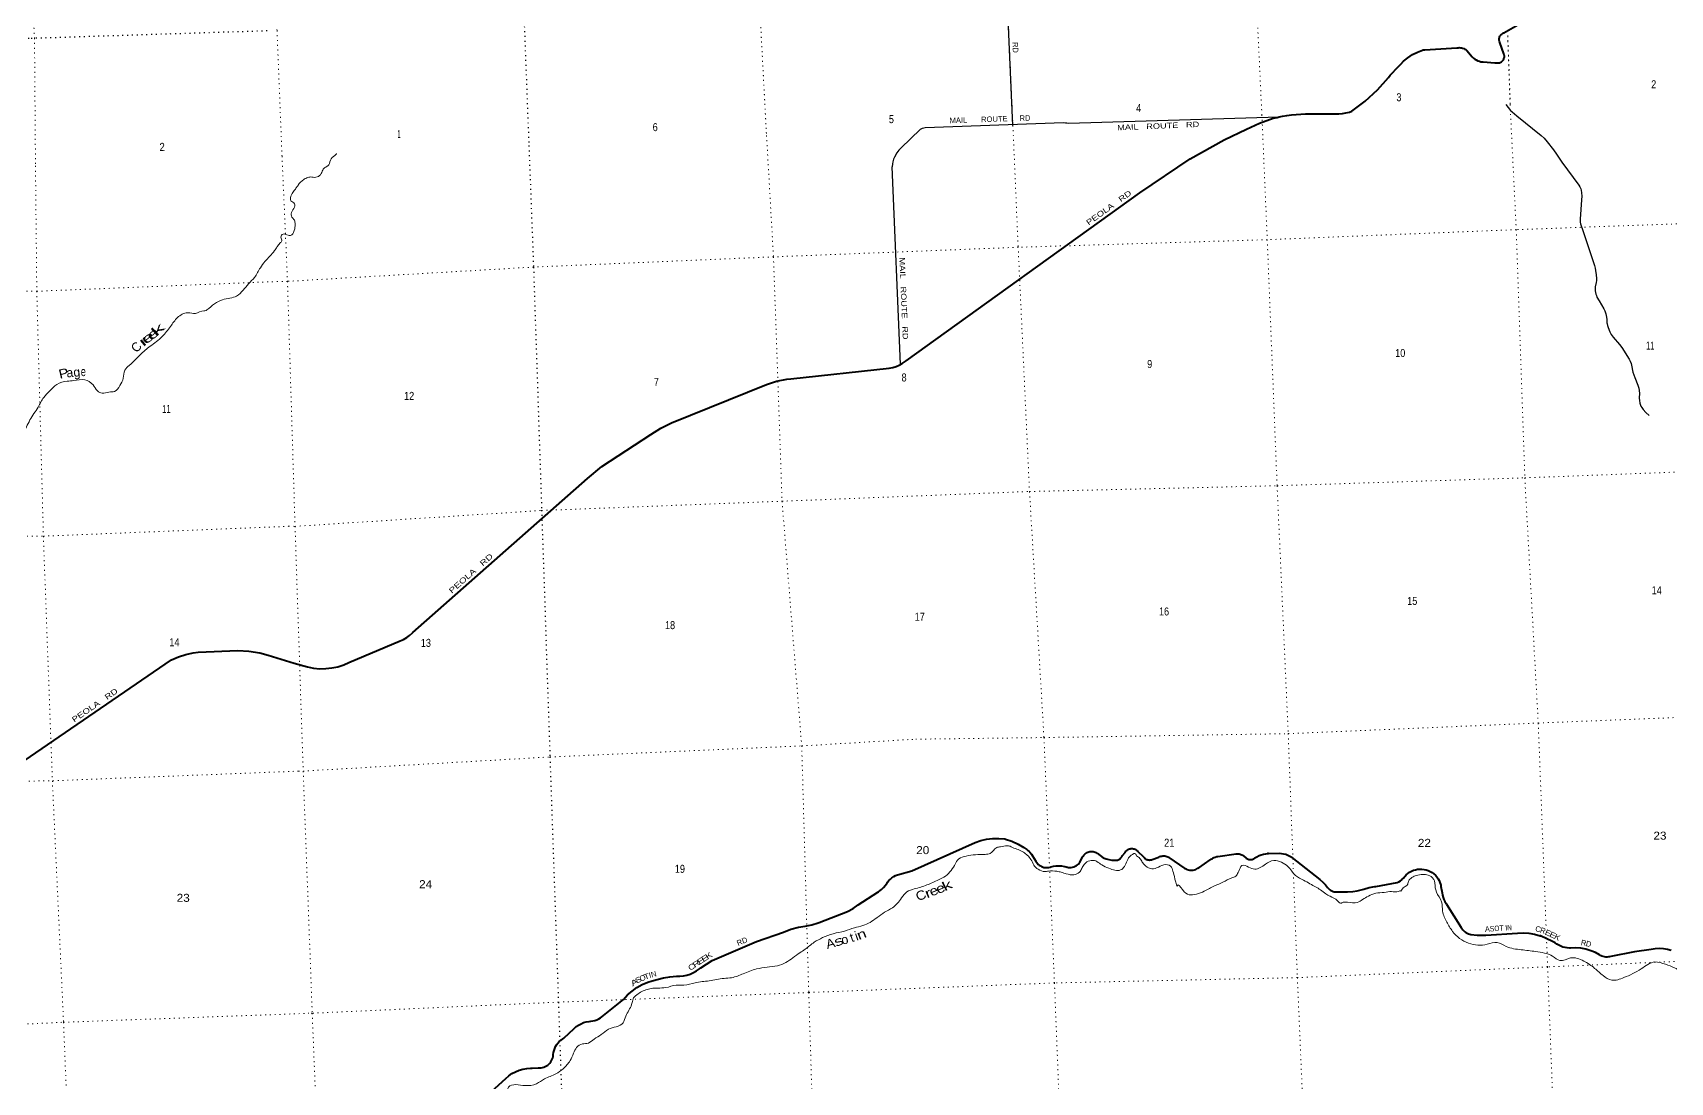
# Model space of a CAD drawing. Header units: feet. Extents: x 757852 to 1040949, y -536576 to -344549.
# Drawn here: x 943844 to 979650, y -412754 to -389807 of the extents above; entities that cross this region are included whole.
import ezdxf
from ezdxf.enums import TextEntityAlignment as Align

# ---------------------------------------------------------------- set-up
doc = ezdxf.new("R2010")
doc.units = ezdxf.units.FT
doc.header["$LTSCALE"] = 70
doc.linetypes.add('DOTTED', pattern=[1.5, 0.3, -1.2])
for name, color, linetype, lineweight in [('26', 7, 'Continuous', 40), ('29', 7, 'Continuous', 25), ('39', 7, 'Continuous', 13), ('6', 7, 'DOTTED', 25), ('7', 7, 'DOTTED', 13)]:
    doc.layers.add(name, color=color, linetype=linetype, lineweight=lineweight)
for name, color, linetype in [('27', 7, 'Continuous'), ('30', 7, 'Continuous'), ('41', 7, 'Continuous')]:
    doc.layers.add(name, color=color, linetype=linetype)

msp = doc.modelspace()

# ---------------------------------------------------------------- linework, layer by layer
at = {"layer": '26'}
for points in [[(972689.49, -391520.43), (972982.02, -391301.22), (973247.57, -391054.92), (973485.93, -390782.21), (973524.88, -390731.67), (973710.15, -390542.35), (973734.62, -390517.35), (973759.62, -390493.61), (973820.72, -390430.66), (973913.4, -390353.28), (974013.66, -390286.02), (974120.41, -390229.6), (974231.87, -390184.89), (974249.56, -390179.04), (974281.87, -390177.25), (974985.88, -390138.33), (975010.53, -390134.06), (975035.49, -390132.39), (975060.49, -390133.33), (975085.26, -390136.89), (975109.51, -390143.01), (975132.99, -390151.64), (975155.45, -390162.67), (975176.62, -390175.99), (975196.29, -390191.45), (975198.42, -390193.34), (975320.66, -390335.04), (975347.26, -390360.56), (975376.38, -390383.16), (975407.71, -390402.59), (975440.89, -390418.64), (975475.57, -390431.14), (975511.37, -390439.94), (975547.89, -390444.95), (975558.74, -390445.7), (975813.7, -390462.97), (975857.51, -390465.93), (975863.7, -390466.95), (975869.28, -390467.5), (975884.76, -390467.41), (975900.15, -390465.7), (975915.28, -390462.39), (975929.98, -390457.52), (975944.09, -390451.14), (975957.46, -390443.31), (975969.93, -390434.14), (975981.38, -390423.71), (975991.68, -390412.14), (976000.7, -390399.56), (976008.37, -390386.1), (976014.58, -390371.92), (976019.28, -390357.16), (976022.41, -390342), (976023.94, -390326.59), (976023.88, -390316.42), (976021.63, -390294.02), (976011.77, -390266.42), (975923.57, -390019.51), (975915.99, -389998.29), (975910.8, -389969.51), (975910.04, -389962.83), (975909.92, -389946.76), (975911.48, -389930.76), (975914.7, -389915.01), (975919.55, -389899.68), (975925.97, -389884.94), (975933.9, -389870.96), (975943.25, -389857.88), (975953.92, -389845.85), (975965.78, -389835), (975978.71, -389825.45), (975992.58, -389817.31), (976007.21, -389810.66), (976011.16, -389809.17), (976875.37, -389313.14)], [(949561.74, -403589.08), (949851.55, -403671.28), (949853.55, -403671.21), (949985.12, -403698.49), (950118.81, -403711.87), (950253.17, -403711.2), (950386.73, -403696.48), (950518.02, -403667.89), (950645.6, -403625.74), (950754.89, -403577.18), (951879.35, -403103.29), (951952.06, -403070.71), (952020.96, -403030.71), (952085.3, -402983.73), (952144.38, -402930.28), (952152.16, -402922.35), (955976.2, -399551.28), (956286.65, -399291.18), (957361.53, -398590.21), (957578.94, -398451.89), (957808.94, -398337.34), (959888.01, -397494.51), (960106.93, -397426.73), (960331.73, -397382.21), (960420.42, -397371.27), (962573.81, -397139.76), (962648.43, -397126.02), (962721.19, -397104.55), (962791.32, -397075.6), (962858.04, -397039.47), (962920.61, -396996.57), (962941.85, -396979.67), (968048.78, -393306.82), (969152.3, -392560.36), (969893.48, -392146.72), (970383.84, -391914.44), (970668.45, -391780.87), (970965.45, -391677.79), (971001.95, -391667.65), (971026.98, -391660.7), (971051.95, -391656.52), (971098.58, -391643.06), (971174.43, -391628.08), (971266.25, -391613.1), (971368.25, -391603.66), (971672.81, -391583.21), (972322.02, -391578.93), (972402.69, -391577.73), (972481.52, -391573.44), (972559.47, -391560.93), (972635.69, -391540.34), (972688.99, -391520.58)], [(942077.07, -407425.75), (942086.52, -407404.05), (942098.18, -407383.45), (942100.79, -407379.8), (942119.89, -407354.71), (942141.8, -407329.8), (943192.06, -406135.36), (943393.35, -405936.5), (943614.32, -405759.77), (943659.74, -405727.89), (946879.52, -403517.5), (947032.07, -403450.21), (947190.81, -403399.23), (947354.02, -403365.13), (947463.81, -403352.01), (948330.54, -403313.84), (948571.71, -403328.4), (948810.03, -403368.08), (948989.91, -403415.49), (949561.74, -403589.08)], [(956178.13, -411389.42), (956219.4, -411370.33), (956258.46, -411347.02), (956291.44, -411322.58), (956760.39, -410942.23), (956849.9, -410845.82), (956948.99, -410759.29), (957056.59, -410683.59), (957171.51, -410619.56), (957292.49, -410567.89), (957390.47, -410536.47), (957634.02, -410473.45), (957775.06, -410447.3), (957918.07, -410436.04), (957996.92, -410436.24), (958073.05, -410428.35), (958147.94, -410412.54), (958220.77, -410389), (958290.74, -410357.97), (958357.08, -410319.79), (958399.07, -410289.38), (958423.96, -410270.89), (958449.07, -410254.6), (958700.94, -410091.21), (959673.46, -409679.19), (960259.11, -409469.68), (960419.79, -409409.25), (960585.91, -409365.94), (960735.08, -409342.39), (960880.14, -409312.89), (961021.32, -409268.38), (961039.8, -409261.33), (961658.66, -409024.53), (961781.92, -408955.26), (961894.64, -408875.56), (962323.81, -408599.48), (962337.8, -408592.09), (962373.81, -408564.41), (962402.21, -408542.57), (962449.33, -408497.77), (962491.5, -408448.29), (962528.27, -408394.67), (962536.54, -408380.74), (962564.99, -408344.92), (962597.03, -408312.27), (962632.31, -408283.14), (962670.43, -408257.87), (962710.99, -408236.71), (962753.54, -408219.92), (963064.41, -408129.06), (964447.83, -407511.67), (964572.91, -407468.88), (964701.77, -407439.39), (964833.01, -407423.54), (964965.19, -407421.5), (965096.86, -407433.28), (965114.6, -407435.94), (965254.92, -407483.94), (965389.45, -407546.35), (965516.73, -407622.48), (965578.92, -407667.77), (965603.88, -407685.95), (965628.92, -407709.98), (965645.16, -407725.57), (965682.03, -407769.24), (965704.49, -407801.17), (965780.58, -407923.46), (965813.35, -407969.98), (965816.13, -407973.46), (965832.42, -407990.43), (965853.65, -408008.35), (965876.63, -408023.95), (965901.12, -408037.06), (965926.85, -408047.54), (965953.53, -408055.27), (965980.87, -408060.17), (966008.57, -408062.19), (966036.34, -408061.3), (966063.85, -408057.51), (966090.83, -408050.86), (966105.16, -408046.08), (966163.33, -408031.69), (966222.67, -408023.46), (966282.56, -408021.48), (966342.32, -408025.77), (966401.31, -408036.28), (966413.89, -408039.66)], [(966413.89, -408039.66), (966438.24, -408046.21), (966463.89, -408052.63), (966466.99, -408053.4), (966495.66, -408057.45), (966524.59, -408058.48), (966553.48, -408056.47), (966582, -408051.46), (966609.83, -408043.49), (966636.69, -408032.66), (966662.26, -408019.08), (966686.27, -408002.91), (966708.46, -407984.31), (966728.59, -407963.49), (966742.42, -407946.25), (966799.42, -407828.95), (966810.82, -407809.01), (966824.24, -407790.37), (966839.53, -407773.24), (966856.54, -407757.8), (966875.06, -407744.22), (966894.9, -407732.65), (966915.84, -407723.21), (966937.65, -407716.02), (966960.1, -407711.15), (966982.93, -407708.65), (967005.89, -407708.55), (967028.75, -407710.86), (967051.23, -407715.53), (967073.1, -407722.54), (967094.13, -407731.79), (967114.07, -407743.19), (967115.29, -407743.98), (967252, -407844.94), (967312.89, -407868.63), (967375.92, -407885.82), (967440.41, -407896.33), (967505.64, -407900.05), (967513.28, -407900.04), (967529.09, -407900.59), (967544.88, -407899.48), (967560.46, -407896.73), (967575.67, -407892.37), (967590.34, -407886.44), (967604.3, -407879.01), (967617.42, -407870.17), (967629.54, -407860), (967639.22, -407849.97), (967655.42, -407827.67), (967675.62, -407799.97), (967728.33, -407727.69), (967726.39, -407729.77), (967736.29, -407714.65), (967747.72, -407700.65), (967760.55, -407687.92), (967774.63, -407676.61), (967789.83, -407666.82), (967805.96, -407658.68), (967822.86, -407652.27), (967840.33, -407647.66), (967858.19, -407644.9), (967876.24, -407644.03), (967894.28, -407645.04), (967912.12, -407647.94), (967929.55, -407652.69), (967946.4, -407659.23), (967962.47, -407667.49), (967977.58, -407677.4), (967991.58, -407688.82), (968002.76, -407699.94), (968133.94, -407827.95), (968144.37, -407841.08), (968156.12, -407853.06), (968169.06, -407863.74), (968183.04, -407873.01), (968197.91, -407880.77), (968213.51, -407886.93), (968229.67, -407891.43), (968246.22, -407894.21), (968262.96, -407895.25), (968279.72, -407894.53), (968296.31, -407892.07), (968312.56, -407887.88), (968318.93, -407885.73), (968469.75, -407830.19), (968489.89, -407820.62), (968510.92, -407813.22), (968532.61, -407808.05), (968554.73, -407805.18), (968577.02, -407804.64)], [(968577.02, -407804.64), (968599.24, -407806.43), (968621.16, -407810.53), (968642.52, -407816.9), (968663.11, -407825.47), (968682.68, -407836.14), (968687.57, -407839.25), (969033.36, -408077.59), (969057.58, -408091.31), (969083.1, -408102.43), (969109.64, -408110.82), (969136.92, -408116.39), (969164.63, -408119.08), (969192.46, -408118.86), (969220.13, -408115.73), (969247.31, -408109.72), (969273.71, -408100.91), (969299.05, -408089.38), (969323.05, -408075.27), (969340.42, -408062.76), (969588.27, -407893.4), (969612.89, -407876.58), (969638.27, -407859.69), (969640.66, -407858.1), (969669.79, -407842.85), (969700.36, -407830.72), (969732.03, -407821.85), (969759.93, -407816.9), (969757.85, -407814.96), (970156.07, -407762.76), (970177.65, -407760.03), (970199.39, -407759.58), (970221.06, -407761.4), (970242.43, -407765.48), (970263.25, -407771.76), (970283.3, -407780.19), (970302.35, -407790.67), (970320.21, -407803.09), (970320.34, -407803.19), (970378.33, -407851.39), (970390.43, -407860.72), (970403.45, -407868.73), (970417.22, -407875.34), (970431.62, -407880.48), (970446.47, -407884.08), (970461.62, -407886.11), (970476.89, -407886.55), (970492.13, -407885.38), (970507.16, -407882.63), (970521.83, -407878.32), (970535.96, -407872.51), (970549.41, -407865.25), (970562.02, -407856.62), (970569.29, -407850.69), (970612.09, -407822.57), (970657.59, -407799.08), (970705.3, -407780.47), (970754.69, -407766.95), (970805.22, -407758.67), (970856.35, -407755.72), (970867.49, -407755.79), (970843.32, -407754.63), (971096.39, -407747.73), (971145.93, -407749.89), (971194.97, -407757.23), (971242.98, -407769.65), (971289.42, -407787.01), (971333.8, -407809.14), (971375.62, -407835.79), (971379.03, -407838.25), (971991.16, -408321.06), (972054.97, -408376.22), (972112.67, -408437.74), (972156.1, -408494.09), (972172.06, -408513.59), (972189.97, -408531.31), (972209.64, -408547.07), (972230.85, -408560.69), (972253.36, -408572.01), (972276.94, -408580.92), (972301.31, -408587.31), (972326.22, -408591.12), (972340.98, -408591.82), (972366.51, -408591.79), (972390.98, -408591.3), (972589.61, -408587.33), (972706.93, -408583.8), (972802.16, -408571.81), (972948.75, -408535.38), (973066.95, -408499.5)], [(973066.95, -408499.5), (973188.25, -408476.17), (973209.02, -408473.48), (973678.22, -408388.24), (973714.13, -408371.51), (973748.08, -408351.12), (973779.72, -408327.29), (973790.57, -408317.18), (973815.54, -408293.01), (973834.26, -408267.98), (973843.86, -408255.13), (973875.95, -408220.44), (973911.49, -408189.3), (973950.09, -408162.04), (973991.32, -408138.96), (974034.75, -408120.33), (974079.88, -408106.33), (974126.23, -408097.13), (974173.29, -408092.83), (974220.54, -408093.46), (974267.46, -408099.03), (974313.55, -408109.48), (974358.29, -408124.69), (974401.19, -408144.49), (974441.79, -408168.66), (974479.64, -408196.95), (974514.33, -408229.04), (974545.47, -408264.58), (974572.73, -408303.18), (974595.8, -408344.42), (974614.44, -408387.84), (974624.82, -408421.31), (974632.03, -408448.28), (974636.24, -408471.31), (974662.09, -408612.62), (974669.79, -408662.94), (974682.71, -408712.18), (974700.71, -408759.8), (974723.58, -408805.28), (974751.08, -408848.11), (974757.58, -408856.95), (975077.88, -409367.77), (975093.85, -409394.32), (975112.51, -409419.06), (975133.66, -409441.71), (975157.05, -409462.03), (975182.44, -409479.79), (975209.55, -409494.8), (975238.08, -409506.89), (975267.72, -409515.93), (975292.37, -409520.97), (975429.83, -409537.18), (975568.22, -409538.93), (975613.86, -409536.33), (976312.65, -409493.08), (976436.99, -409488.48), (976561.13, -409496.91), (976683.7, -409518.27), (976803.38, -409552.32), (976813.14, -409555.71)], [(979671.74, -409873.77), (979586.27, -409850.35), (979498.82, -409835.98), (979410.34, -409830.84), (979321.81, -409834.97), (979234.2, -409848.34), (978868.25, -409903.42), (978347.77, -410005.95), (978323.02, -410010.82), (978297.77, -410014.76), (978272.03, -410016.86), (978241.77, -410016.16), (978211.75, -410012.3), (978182.3, -410005.33), (978153.74, -409995.31), (978126.38, -409982.36), (978100.52, -409966.63), (978013.92, -409920.41), (977910.58, -409877.69), (977803.34, -409846.01), (977693.38, -409825.72), (977581.89, -409817.03), (977470.11, -409820.04), (977447.2, -409820.61), (977398.46, -409818.07), (977350.26, -409810.45), (977303.13, -409797.84), (977257.56, -409780.37), (977214.08, -409758.23), (977173.14, -409731.67), (977130.12, -409704.39), (977072.98, -409675.28), (976813.14, -409555.71)], [(953724.84, -413097.07), (954186.16, -412670.88), (954251.67, -412614.69), (954322.69, -412565.65), (954398.46, -412524.31), (954478.12, -412491.11), (954560.82, -412466.42), (954645.65, -412450.51), (954731.68, -412443.56), (954767.13, -412443.32), (954893.7, -412440.83), (954925.97, -412441.8), (954958.16, -412439.4), (954989.93, -412433.65), (955020.92, -412424.61), (955050.79, -412412.38), (955079.23, -412397.09), (955105.91, -412378.91), (955130.54, -412358.05), (955152.86, -412334.72), (955172.61, -412309.19), (955189.59, -412281.74), (955203.61, -412252.65), (955214.51, -412222.27), (955222.18, -412190.91), (955226.52, -412158.92), (955227.14, -412149.76), (955232.55, -412104.27), (955242.68, -412059.59), (955257.42, -412016.22), (955276.62, -411974.63), (955300.06, -411935.27), (955327.49, -411898.58), (955358.6, -411864.95), (955393.05, -411834.76), (955398.13, -411830.83), (955455.53, -411788.1), (955683.25, -411577.12), (955729.58, -411537.72), (955779.78, -411503.39), (955833.29, -411474.49), (955889.53, -411451.34), (955947.88, -411434.2), (956007.7, -411423.25), (956045.57, -411419.61), (956090.73, -411414.2), (956135.08, -411404.1), (956178.13, -411389.42)]]:
    msp.add_lwpolyline(points, dxfattribs=at)
msp.add_lwpolyline([(976813.14, -409555.71), (976813.44, -409555.82), (976805.26, -409552.09)], close=True, dxfattribs=at)
at = {"layer": '29'}
for p, q in [((966495.51, -391781.7), (971098.58, -391643.06)), ((962821.55, -397051.61), (962638.96, -392739.79)), ((977744.68, -394150.75), (977991.89, -394895.75))]:
    msp.add_line(p, q, dxfattribs=at)
for points in [[(965276.44, -391832.93), (965160.01, -389177.59), (965119.37, -386499.85)], [(976052.22, -391378), (976159.7, -391505.41), (976190.77, -391536.46), (976294.91, -391625.03), (976823.99, -392050.15), (976890.66, -392112.66), (976961.47, -392191.86), (977098.95, -392366.91), (977165.61, -392462.76), (977278.08, -392637.82), (977653.02, -393142.13), (977673.86, -393178.59), (977692.6, -393220.27), (977705.1, -393251.53), (977711.35, -393304.67), (977715.52, -393378.65), (977711.35, -393463.05), (977682.19, -393879.84), (977680.1, -393945.48), (977686.35, -393984.03), (977744.68, -394150.75)], [(963253.32, -391917.92), (962827.32, -392328.35), (962785.66, -392372.11), (962741.92, -392430.46), (962685.68, -392528.41), (962669.01, -392572.17), (962652.35, -392628.44), (962644.02, -392672.2), (962638.96, -392739.79)], [(963253.32, -391917.92), (963301.56, -391891.64), (963355.48, -391878.65), (966383.11, -391772.74), (966425.04, -391773.74), (966457, -391775.74), (966495.51, -391781.7)], [(977991.89, -394895.75), (978006.09, -394952.54), (978015.47, -395006.2), (978029.01, -395101.54), (978036.3, -395181.25), (978035.26, -395221.37), (978027.96, -395270.86), (978009.22, -395362.55), (978005.05, -395405.28), (978009.22, -395450.08), (978022.75, -395519.89), (978034.21, -395554.27), (978046.71, -395586.58), (978094.62, -395670.97), (978198.77, -395841.86), (978218.55, -395886.67), (978240.43, -395956.47), (978258.13, -396027.33), (978263.34, -396073.17), (978263.34, -396146.11), (978267.51, -396174.25), (978277.92, -396206.54), (978292.5, -396248.22)], [(978292.5, -396248.22), (978331.04, -396349.31), (978358.11, -396402.45), (978399.78, -396459.76), (978537.25, -396623.34), (978589.33, -396691.07), (978749.71, -396944.27), (978776.8, -396991.16), (978795.54, -397039.09), (978803.87, -397073.47), (978833.03, -397227.68), (978851.78, -397290.2), (978874.69, -397348.55), (978941.35, -397511.1), (978960.1, -397580.91), (978974.68, -397690.32), (978970.52, -397793.47), (978974.68, -397848.69), (978987.18, -397908.09), (979010.09, -397968.52), (979028.84, -398002.91), (979060.08, -398045.63), (979116.32, -398111.27), (979187.14, -398177.96)]]:
    msp.add_lwpolyline(points, dxfattribs=at)
at = {"layer": '39'}
for points in [[(950486.94, -392448.39), (950478.56, -392462.73), (950367.51, -392563.1), (950317.91, -392695.45), (950265.05, -392735.5), (950196.69, -392792.16), (950176.02, -392833.07), (950113.17, -392931.74), (950007.96, -392969.6), (949949.38, -392961.62), (949859.31, -392972.83), (949768.36, -393016.22), (949646.13, -393141.09), (949611.69, -393190.53), (949561.75, -393256.59), (949504.71, -393349.02), (949489.24, -393480.18), (949567.95, -393545.73), (949553.43, -393646.71), (949493.37, -393767.38), (949524.67, -393856.71), (949564.59, -393905.54), (949581.63, -393989.33), (949562.5, -394130.66), (949513.42, -394220.81), (949497.85, -394235.42), (949402.99, -394224.7), (949319.95, -394207.53), (949270.23, -394279.61), (949289.06, -394357.31), (949250.61, -394406.89), (949185.67, -394487.84)], [(949186.1, -394487.3), (949184.28, -394490.06), (949130.72, -394569.49), (949027.39, -394692.6), (948921.86, -394807.73), (948820.89, -394944.82), (948693.67, -395154.87), (948564.71, -395296.7), (948441.77, -395438.37), (948302.36, -395564.41), (948156.85, -395608.27), (947991.07, -395644.63), (947820.64, -395735.31), (947649.27, -395868.18), (947625.54, -395882.84), (947585.4, -395883.86), (947404.16, -395944.7), (947233.09, -395931), (947010.78, -396035.05), (946857, -396227.7), (946673.82, -396449.22), (946414.06, -396660.64), (946193.84, -396846.96), (946107.82, -396939.51), (945954.72, -397079.94), (945858.96, -397184.78), (945823.3, -397362.38), (945751.06, -397522.84), (945633.78, -397650.31), (945511.6, -397663.47), (945365.63, -397689.28), (945257.87, -397637.81), (945162.12, -397505.73), (944982.58, -397395.87), (944740, -397414.1), (944597.69, -397425.76), (944368.59, -397499.87), (944215.39, -397636.29), (944084.48, -397780.18), (943959.31, -397992.18), (943783.68, -398273.74), (943628.69, -398576.85), (943484.01, -398811.44), (943378.94, -398944.63), (943170.4, -399116.6), (942882.8, -399338.77), (942781.22, -399451.79), (942735.53, -399629.64), (942730.68, -399675.94), (942711.73, -399720.6), (942711.88, -399726.62), (942691.23, -399783.36), (942668.4, -399912.45), (942652.3, -400069.47), (942627.67, -400206.62), (942628.07, -400222.68), (942622.95, -400337.25)], [(963999.17, -408013.75), (964094.46, -407865.72), (964251.3, -407809.96), (964459.27, -407778.52), (964668.09, -407771.17), (964779.96, -407751.15), (964922.21, -407623.57), (965007.98, -407604.47), (965151.97, -407583.32), (965202.45, -407589.58), (965269.92, -407621.37), (965390.09, -407665.36), (965504.8, -407725.62), (965591.54, -407790.89), (965671.24, -407884.53), (965732.55, -408005.04), (965827.91, -408098.36), (965975.1, -408148.13), (966051.8, -408137.77), (966237.21, -408141.9), (966332.43, -408162.66), (966444.21, -408196.91), (966611.79, -408217.13), (966730.49, -408162.71), (966781.79, -408078.52), (966833.09, -407994.32), (966895.29, -407933.86), (967024.87, -407903.17), (967059.15, -407905.99), (967114.28, -407930.17), (967217.37, -408002.9), (967374.75, -408075.72), (967631.38, -408112.9), (967715.16, -408037.61), (967773.07, -407913), (967863.26, -407791.26), (967960.65, -407759.7), (967969.88, -407784.54), (968037.99, -407843.38), (968092.96, -407919.81), (968147.93, -407996.25), (968281.64, -408081.96), (968417.89, -408069.13), (968578.33, -408001.18), (968724.1, -408030.21), (968774.11, -408136.96), (968820.65, -408316.17), (968874.09, -408462.98), (968875.74, -408452.88), (968985.5, -408543.45), (969128.22, -408656.98), (969290.51, -408641.22), (969459.19, -408579.02), (969686.19, -408460.5), (969868.36, -408381.75), (970059.93, -408284.58), (970149.15, -408249.29), (970198.65, -408171.18), (970215.66, -408140.44), (970283.69, -408017.48), (970431.54, -408048.45), (970563.82, -408094.02), (970799.28, -407987.27), (970979.23, -407902.56), (971151.6, -407944.72), (971289.46, -408034.31), (971457.4, -408235.36), (971631.82, -408335.72), (971771.34, -408415.2), (971894.37, -408483.21), (972003.19, -408547.7), (972120.83, -408633.98), (972211.24, -408689.07), (972375.56, -408787.77), (972459.79, -408839.06), (972469.62, -408832.69), (972595.76, -408818.2), (972807.01, -408822.81), (972923.35, -408758.43), (973049.37, -408683.67), (973210.02, -408621.74), (973394.31, -408603.2), (973554.52, -408585.5), (973709.19, -408582.06), (973759.18, -408574.27), (973761.26, -408576.21), (973774.6, -408555.64), (973912.69, -408424.19), (973917.36, -408385.84), (973957.12, -408316.12), (974053.16, -408246.43)], [(950067.57, -415845.62), (950164.3, -415759.02), (950220.77, -415650.53), (950352.41, -415507.24), (950494.47, -415488.17), (950748.36, -415390.82), (950834.55, -415383.76), (950904.23, -415250.7), (951046.27, -415117.09), (951249.36, -415061.71), (951586.09, -414919.24), (951686.24, -414795.15), (951845.78, -414644.85), (951937.35, -414448.72), (951964.3, -414301.09), (952007.16, -414148.87), (952083.15, -414023.62), (952275.29, -413942.5), (952418.45, -413841.01), (952504.05, -413703.36), (952654.24, -413629.75), (952775.28, -413641.57), (952913.37, -413680.91), (953027.02, -413711.07), (953148.1, -413610.35), (953228.51, -413553.26), (953349.18, -413384.24), (953515.72, -413318.09), (953672.14, -413250.29), (953788.83, -413195.95), (953910.74, -413175.58), (954065.27, -413168.13), (954206.81, -413020.47), (954245.38, -412860.37), (954410.33, -412806.34), (954606.08, -412827.57), (954857.94, -412786.55), (955037.18, -412681.78), (955282.53, -412570.66), (955441.48, -412460.57), (955593.93, -412280.38), (955670.71, -412120.94), (955736.59, -411994.04), (955864.55, -411917.19), (955994.49, -411896.54), (956120.08, -411809.73), (956275.51, -411713.83), (956430.16, -411595.86), (956601.06, -411539.61), (956752.9, -411455.89), (956811.97, -411307.12), (956939.85, -411057.47), (956962.62, -410962.22), (957021.53, -410865.71), (957025.47, -410863.56), (957133.21, -410783.41), (957250.11, -410735.08), (957371.6, -410702.67), (957512, -410693.71), (957686.62, -410685.55), (957909.87, -410631.47), (958082.83, -410633.42), (958328.16, -410578.56), (958634.3, -410537.64), (958960.09, -410483.97), (959126.39, -410468.06), (959380.63, -410380.74), (959672.52, -410278.03), (959900.28, -410237.86), (960126.31, -410205.78), (960310.77, -410134.98), (960616.91, -409923.26), (960730.81, -409846.91), (960932.44, -409693.12), (961115.83, -409592.22), (961345.98, -409505.75), (961597.26, -409448.67), (961811.84, -409376.81), (961993.14, -409330.24), (962302.63, -409156.58), (962310.44, -409150.27), (962471.33, -409038.11), (962644.69, -408937.56), (962842.25, -408725.64), (962960.05, -408588.87), (963120.7, -408526.95), (963397.09, -408440.86), (963648.4, -408327.52), (963769.04, -408271.02), (963899.66, -408155.9), (963999.17, -408013.75)], [(974053.16, -408246.43), (974206.77, -408212.89), (974325.59, -408218.75), (974446.32, -408278.8), (974486.46, -408333.65), (974500.92, -408401.46), (974535.98, -408597.15), (974647.98, -408808.22), (974673.36, -409014.29), (974766.21, -409252.15), (974892.05, -409456.7), (975044.23, -409610.09), (975238.81, -409711.74), (975443.45, -409756.78), (975645.81, -409737.6), (975865.54, -409697.71), (976061.56, -409783.24), (976391.89, -409858.01), (976708.9, -409897.08), (976899.06, -409930.58), (977078.3, -409996.6), (977238.46, -410091.43), (977469.74, -410037.07), (977757.56, -410103.29), (977996.43, -410263.67), (978183.02, -410423.88), (978371.44, -410521.74), (978634.84, -410466.25), (979014.04, -410274.05), (979316.27, -410122.75), (979545.29, -410174.97), (979742.96, -410250.39), (980024.66, -410371.08), (980334.58, -410380.26), (980481.55, -410443.41), (980677.45, -410468.66), (980878.36, -410521.87), (980959.24, -410535.09), (981001.62, -410539.63), (981116.51, -410491.38), (981150.15, -410476.13), (981225.53, -410447.35), (981294.38, -410404.74), (981381.22, -410415.74), (981456.59, -410386.97), (981539.7, -410338)]]:
    msp.add_spline(points, degree=3, dxfattribs=at)
at = {"layer": '6'}
for points in [[(954106.65, -378872.85), (954108.22, -378906.9), (954345.88, -384311.21), (954588.86, -389562.57), (954692.9, -392274.93)], [(917361.77, -390714.41), (922533.05, -390569.86), (927507.02, -390440.23), (932864.18, -390279.55), (938393.69, -390100.08), (943808.66, -389925.07), (948990.82, -389758.65)], [(954692.9, -392274.93), (954793.9, -394930.48), (954971.14, -400246.28), (955152.6, -405642.2), (955339.16, -411002.82), (955523.49, -416357.5), (955726.67, -421789.84), (955920.26, -427122.09), (956171.29, -432430.21), (956364.24, -437744.4), (956379.25, -437953.64)]]:
    msp.add_lwpolyline(points, dxfattribs=at)
at = {"layer": '7'}
for p, q in [((976147.68, -391373.82), (976092.95, -389816.53)), ((976152.39, -391356.82), (976095.41, -389825.59))]:
    msp.add_line(p, q, dxfattribs=at)
for points in [[(949294.9, -392505.35), (949185.63, -389754.66), (948979.12, -384512.22), (948726.49, -379208.89), (948393.77, -373851.73), (948165.12, -368543.64), (948009.94, -363205.14), (947857.67, -357766.05), (947597.46, -352412.69), (947416.77, -347095.09), (947395.79, -346811.23)], [(941672.5, -347047.99), (941672.33, -347192.84), (942030.25, -352555.47), (942256.85, -357902.33), (942640.13, -363403.59), (942953.14, -368749.87), (943209.34, -374084.27), (943351.62, -379386.9), (943609.82, -384668.91), (943883.01, -389924.96), (943903.75, -392720.51)], [(970305.82, -373427.43), (970388.73, -378280.23), (970482.14, -383636.7), (970594.7, -388962.43), (970720.85, -391603.65)], [(959397.61, -377227.03), (959437.32, -378658.8), (959654.27, -384043.64), (959746.74, -389369.98), (959888.3, -392058.56)], [(959397.61, -377227.03), (959437.32, -378658.8), (959654.27, -384043.64), (959746.74, -389369.98), (959890.13, -392053.29)], [(965276.44, -391832.93), (965160.01, -389177.59), (965119.37, -386499.85)], [(970720.85, -391603.65), (970838.03, -394331.7), (971053.48, -399713.39), (971296.39, -405132.27), (971496.08, -410466.31), (971724.45, -415759.16), (971968.61, -421043.41), (972161.69, -426417.87), (972357.65, -431703.83), (972544.22, -437008.21), (972567.25, -437276.27)], [(976147.68, -391373.82), (976282.53, -394111.93), (976469.5, -399540.84), (976763.32, -404900.38), (976934.34, -409350.77)], [(959890.13, -392053.29), (960041.1, -394707.23), (960229.26, -400052.19), (960658.63, -405400.16), (960812.12, -410792.09), (960980.88, -416217.62), (961178.49, -421549.73), (961282.01, -426893.22), (961521.63, -432219.82), (961797.36, -437430.63), (961797.88, -437731.84)], [(965276.44, -391832.93), (965390.44, -394483.48), (965639.84, -399839.66), (965955.68, -405217.78), (966184.62, -410582.92), (966396.99, -415934.59), (966596.38, -421316.85), (966789.9, -426647.1), (966987.87, -431932.99), (967159.96, -437225.83), (967183.72, -437504.25)], [(943903.75, -392720.51), (943933.11, -395458.99), (944077.2, -400814.17), (944273.33, -406161.99), (944517.96, -411442.32), (944736.25, -416871.91), (944988.63, -422220.31), (945287.13, -427565.52), (945548.51, -432951.84), (945783.2, -438394.1)], [(949294.9, -392505.35), (949415, -395242.32), (949579.61, -400599.26), (949757.49, -405950.6), (949955.75, -411244.52), (950165.96, -416648.49), (950338.72, -422025.03), (950593.51, -427317.58), (950817.69, -432679.24), (951066.75, -437976.56), (951066.66, -438176.67)], [(980842.07, -393947.53), (976282.53, -394111.93), (970838.03, -394331.7), (965393.62, -394497.23), (960041.1, -394707.23), (954793.9, -394930.48), (949415, -395242.32), (949217.24, -395245.4)], [(917572.76, -396000.96), (922691.05, -395866.19), (927536.69, -395748.64), (933086.94, -395536.82), (938665.61, -395494.94), (943933.11, -395458.99), (949217.24, -395245.4)], [(949438.29, -400598.99), (949579.61, -400599.26), (954970.69, -400253.28), (960228.81, -400050.19), (965639.39, -399837.66), (971053.03, -399711.39), (976469.05, -399538.84), (981071.28, -399363.76)], [(917792.84, -401515.04), (922873.85, -401401.08), (928184.64, -401248.48), (933318.2, -401073.55), (938994.07, -400833.37), (944077.2, -400814.17), (949438.29, -400598.99)], [(949659.3, -405951.77), (949757.49, -405950.6), (955152.6, -405642.2), (960658.63, -405400.16), (963150.37, -405253.28), (965955.68, -405217.78), (971296.39, -405132.27), (976763.32, -404900.38), (981300.07, -404719.02)], [(918009.87, -406952.6), (923061.07, -406793.31), (928438.78, -406668.21), (933547.2, -406379.32), (938930.53, -406238.01), (944285.96, -406162.59), (949659.3, -405951.77)], [(976943.49, -409588.7), (976968.19, -410231.51), (977172.25, -415519.19), (977404.42, -420862.12), (977581.01, -426225.11), (977762.85, -431509.57), (977922.67, -436796.82), (977926.91, -437052.07)], [(981526.92, -410039.34), (976968.19, -410231.51), (971496.08, -410466.31), (966184.62, -410582.92), (960812.12, -410792.09), (955339.16, -411002.82), (949955.75, -411244.52), (949877.93, -411246.93)], [(918227.78, -412412.51), (923248.99, -412213.62), (928581.68, -412055.54), (933821.37, -411873.73), (939217.78, -411693.94), (944517.96, -411442.32), (949877.93, -411246.93)]]:
    msp.add_lwpolyline(points, dxfattribs=at)

# ---------------------------------------------------------------- texts
at = {"layer": '27'}
for rotation, width, p in [(35.723, 1.3, (966933.05, -394023.02)), (41.398, 1.35, (953008.38, -402074.23)), (34.47, 1.3, (944752.17, -404891.21))]:
    msp.add_text('PEOLA   RD', height=120, rotation=rotation, dxfattribs=dict(at, width=width)).set_placement(p)
msp.add_text('RD', height=120, rotation=22.961, dxfattribs=at).set_placement((959267.73, -409775.06))
for s, rotation, width, p in [('A', 3.706, 0.8, (975655.32, -409463.98)), ('S', 3.706, 0.75, (975757.32, -409456.56)), ('O', 3.706, 0.7, (975863.68, -409449.07)), ('T', 3.706, 0.9, (975963.45, -409443.79)), ('N', 3.706, 0.7, (976138.67, -409431.48)), ('C', 345.114, 0.9, (976745.48, -409462.51)), ('E', 336.29, 1.2, (976954.86, -409542.67)), ('E', 335.29, 1.2, (977053.32, -409589.19)), ('K', 333.003, 1.2, (977152.85, -409637.42)), ('E', 32.972, 1.4, (958571.98, -410091.43)), ('K', 32.972, 1.35, (958659.95, -410034.35)), ('R', 349.545, 0.85, (977746.34, -409764.31)), ('D', 348.542, 0.85, (977854.18, -409786.65)), ('N', 14.507, 0.9, (957436.82, -410449.57)), ('C', 29.921, 1.25, (958279.2, -410282.81)), ('R', 33.913, 1.35, (958385.62, -410213.59)), ('E', 32.972, 1.4, (958481.61, -410150.05)), ('A', 35.128, 1.55, (957031.79, -410616.2)), ('S', 29.125, 1.3, (957114.26, -410567.01)), ('O', 23.127, 1.05, (957202.64, -410529.85)), ('T', 19.78, 1.25, (957286.95, -410496.64))]:
    msp.add_text(s, height=120, rotation=rotation, dxfattribs=dict(at, width=width)).set_placement(p, align=Align.CENTER)
for s, rotation, p in [('I', 3.706, (976067.42, -409436.43)), ('R', 342.118, (976847.78, -409496.23)), ('I', 15.507, (957357.12, -410471.54))]:
    msp.add_text(s, height=120, rotation=rotation, dxfattribs=at).set_placement(p, align=Align.CENTER)
at = {"layer": '30'}
for s, rotation, width, p in [('RD', 272.511, 0.85, (965266.75, -390013.91)), ('RD', 2.003, 0.85, (965425.02, -391736.21)), ('MAIL   ROUTE   RD', 2.412, 1.25, (967559.7, -391941.94)), ('MAIL   ROUTE   RD', 272.425, 1.25, (962793.02, -394723.42))]:
    msp.add_text(s, height=120, rotation=rotation, dxfattribs=dict(at, width=width)).set_placement(p)
for s, p in [('MAIL', (963893.57, -391786.06)), ('ROUTE', (964582.02, -391764.04))]:
    msp.add_text(s, height=120, rotation=2.003, dxfattribs=at).set_placement(p)
at = {"layer": '41'}
for s, rotation, width, p in [('e', 39.799, 1.8, (946422.97, -396549.09)), ('e', 38.129, 1.75, (946530.8, -396468.81)), ('k', 42.349, 2.15, (946644.17, -396369.16)), ('r', 39.799, 2.05, (946328.46, -396626.44)), ('P', 12.886, 1.2, (944540.78, -397351.04)), ('e', 0.696, 0.75, (944951.78, -397314.41)), ('e', 21.901, 1.25, (963580.76, -408660.35)), ('e', 23.65, 1.3, (963729.43, -408604.18)), ('k', 25.688, 1.55, (963879.3, -408538.81)), ('C', 23.073, 1.15, (963304.12, -408757.66)), ('r', 22.374, 1.4, (963455.84, -408710.99)), ('s', 22.674, 1.5, (961503.24, -409757.6)), ('n', 20.979, 1.35, (962002.08, -409610.04)), ('A', 15.457, 1.1, (961312.8, -409814.86))]:
    msp.add_text(s, height=200, rotation=rotation, dxfattribs=dict(at, width=width)).set_placement(p, align=Align.CENTER)
for s, rotation, p in [('C', 46.367, (946179.84, -396747.04)), ('a', 6.598, (944665.49, -397337.41)), ('g', 6.562, (944817.55, -397324.13)), ('o', 12.922, (961620.41, -409730.33)), ('t', 18.309, (961785.48, -409682.94)), ('i', 18.721, (961886.67, -409650.2))]:
    msp.add_text(s, height=200, rotation=rotation, dxfattribs=at).set_placement(p, align=Align.CENTER)
at = {"layer": '7'}
for s, width, p in [('2', 0.85, (979232.76, -391020.86)), ('3', 0.85, (973661.37, -391304.8)), ('5', 0.85, (962564.66, -391783.31)), ('4', 0.85, (967969.6, -391540.69)), ('1', 0.4, (951819.12, -392107.41)), ('6', 0.85, (957399.29, -391957.95)), ('10', 0.85, (973635.34, -396896.57)), ('11', 0.65, (979120.21, -396735.45)), ('9', 0.85, (968212.36, -397137.83)), ('7', 0.85, (957426.2, -397527.76)), ('8', 0.85, (962841.66, -397432.11)), ('12', 0.85, (951964.14, -397834.24)), ('11', 0.65, (946675.73, -398118.21)), ('14', 0.85, (979243.02, -402086.57)), ('16', 0.85, (968470.59, -402548.34)), ('15', 0.85, (973897.75, -402317.52)), ('18', 0.85, (957669.26, -402846.8)), ('17', 0.85, (963128.34, -402662.98)), ('14', 0.85, (946832.02, -403220.46)), ('13', 0.85, (952330.13, -403234.66)), ('21', 0.85, (968583.99, -407604.23)), ('22', 1.1, (974131.29, -407607.9)), ('23', 1.1, (979281.24, -407449.98)), ('20', 1.1, (963161.59, -407766.97)), ('19', 0.85, (957884.56, -408174.96)), ('24', 1.1, (952292.63, -408510.84)), ('23', 1.1, (946991.44, -408809.51))]:
    msp.add_text(s, height=175, dxfattribs=dict(at, width=width)).set_placement(p)
at = {"layer": '7', "width": 0.9}
msp.add_text('2', height=175, rotation=2.234, dxfattribs=at).set_placement((946619.34, -392392.06))

doc.saveas('drawing.dxf')
